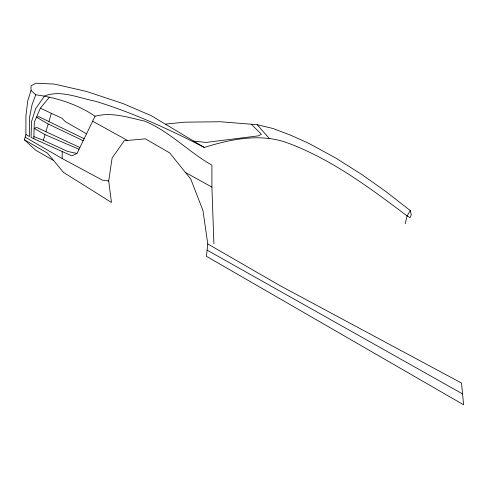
<?xml version="1.0" encoding="UTF-8"?>
<svg xmlns="http://www.w3.org/2000/svg" width="488" height="488" viewBox="0 0 488 488"><rect width="100%" height="100%" fill="white"/><g stroke="black" fill="none" stroke-linecap="round" stroke-linejoin="round"><path stroke-width="0.73" d="M33.812 138.732L34.312 122.268L40.339 108.202L49.312 97.246M207.772 243.933L206.454 256.316L463.6 404.778L461.514 383.037L279.807 285.529L207.772 243.933L202.953 210.493L190.778 179.12L169.696 152.897L145.357 138.842L124.275 140.727L112.1 158.039L108.714 180.969L111.465 202.459L63.55 172.429L47.415 153.079L24.4 139.794L25.913 134.523L25.913 116.034L27.725 100.857L31.037 90.451L31.037 85.827L35.856 83.222L54.418 84.082L86.437 91.427L123.11 103.608L151.213 115.668L204.246 147.443C230.086 139.391 258.512 133.407 284.992 141.99C330.175 158.185 369.117 187.331 407.096 215.916L410.097 217.648L411.286 214.72L410.316 210.596L386.118 191.717L361.925 174.576L335.457 157.85L308.995 143.441L290.159 134.999L272.822 128.454L257.139 124.696L220.375 121.75L184.726 122.171L165.755 124.068M405.211 223.809L407.096 215.916L410.316 210.596M213.903 243.732L211.902 187.118L211.902 165.17C188.539 151.89 169.806 131.522 144.674 121.128C128.57 117.553 111.593 111.74 95.087 116.242L77.006 153.421L67.826 151.493L43.334 140.318L45.018 134.639L34.13 128.356L36.813 127.484L79.873 147.522M45.89 131.711L48.184 123.983L36.478 117.218L38.93 116.723L84.168 138.702M48.904 121.567L51.356 113.32M31.037 90.451L35.764 94.776L32.043 104.81L29.414 118.059L29.414 136.542L25.913 134.523M77.006 153.421L71.809 155.843L31.037 137.482L31.537 121.591L35.715 108.568L44.591 95.935C61.195 89.633 78.659 98.082 95.032 101.126C132.992 112.673 169.061 129.271 204.246 147.443M193.242 141.087L206.058 142.429L258.439 135.841L261.416 134.285L251.326 124.233M35.764 94.776C56.62 97.649 77.623 104.334 95.087 116.242M108.714 180.969L102.382 180.127L62.177 158.533L25.156 137.159M33.879 136.585L43.334 140.318M45.018 134.639L79.019 149.279M40.339 108.202L62.116 118.328L64.995 121.439L86.516 133.864M48.184 123.983L83.198 140.697M92.677 121.201L127.472 140.44M185.452 172.496L211.902 187.118M207.113 250.124L462.557 393.907M53.68 160.595L35.679 150.2L24.4 139.794M257.139 124.696L269.01 138.159M62.177 151.506L62.177 158.533"/></g></svg>
